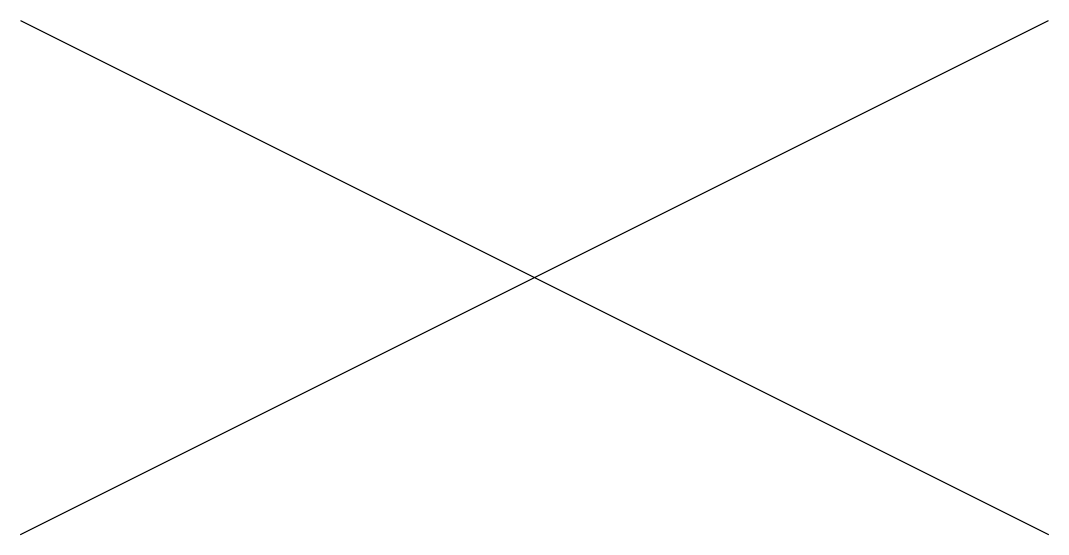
# Model space of a CAD drawing. Header units: metres. Extents: x 0 to 10, y 0 to 5.
import ezdxf

# ---------------------------------------------------------------- set-up
doc = ezdxf.new("R2010")
doc.units = ezdxf.units.M

# ---------------------------------------------------------------- blocks, each defined once
blk = doc.blocks.new('Valve_Gate')
for p, q in [((0, 0), (10, 5)), ((0, 5), (10, 0))]:
    blk.add_line(p, q)

msp = doc.modelspace()

# ---------------------------------------------------------------- block references
msp.add_blockref('Valve_Gate', (0, 0))

doc.saveas('drawing.dxf')
